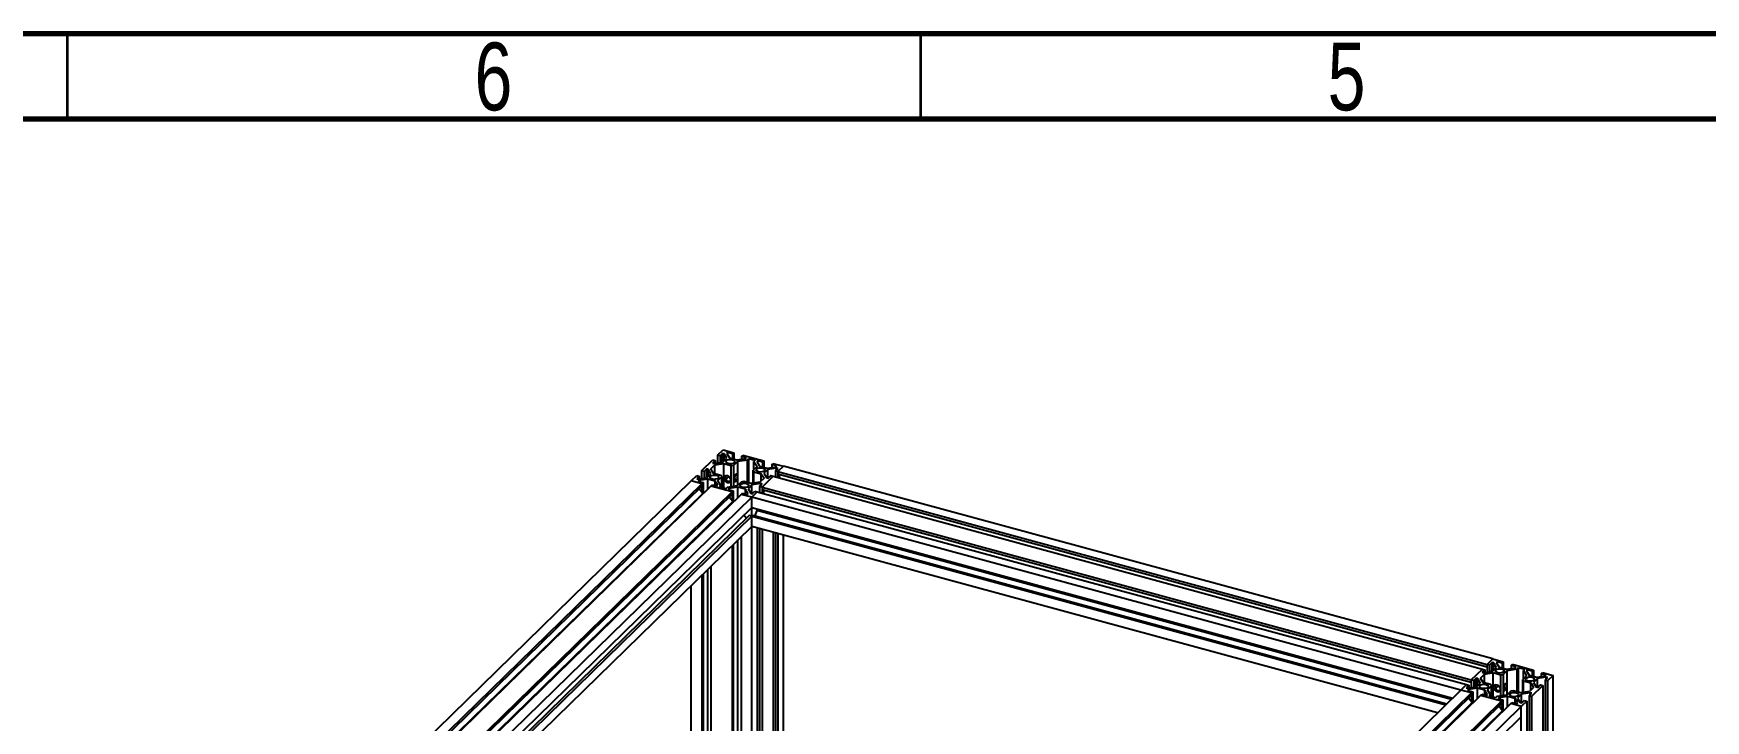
# Model space of a CAD drawing. Header units: millimetres. Extents: x 15 to 415, y 5 to 292.
# Drawn here: x 113 to 211, y 251.7 to 292 of the extents above; entities that cross this region are included whole.
import ezdxf

# ---------------------------------------------------------------- set-up
doc = ezdxf.new("R2010")
doc.units = ezdxf.units.MM
doc.styles.add('SLDTEXTSTYLE0', font='TXT', dxfattribs={"width": 0.75})

msp = doc.modelspace()

# ---------------------------------------------------------------- linework, layer by layer
at = {"color": 7, "linetype": 'Continuous', "lineweight": 70}
for p, q in [((15, 292), (415, 292)), ((20, 287), (410, 287))]:
    msp.add_line(p, q, dxfattribs=at)
at = {"color": 7, "linetype": 'Continuous', "lineweight": 35}
for p, q in [((115, 287), (115, 292)), ((165, 287), (165, 292))]:
    msp.add_line(p, q, dxfattribs=at)
at = {"color": 7, "linetype": 'Continuous', "lineweight": 25}
for p, q in [((153.0967, 267.2818), (153.4234, 267.6006)), ((153.4234, 267.6006), (154.0425, 267.4324)), ((152.1633, 266.3707), (152.8167, 267.0085)), ((152.6986, 266.4815), (152.9413, 266.7183)), ((152.9582, 266.97), (152.8056, 266.8211)), ((152.8056, 266.8211), (152.8941, 266.7971)), ((152.8167, 267.0085), (152.9582, 266.97)), ((152.8941, 266.7971), (153.4075, 266.8788)), ((152.9413, 266.7183), (153.4547, 266.8001)), ((152.9413, 266.1942), (152.9413, 266.7183)), ((152.9582, 266.97), (152.9582, 266.8073)), ((153.2382, 267.2433), (153.0967, 267.2818)), ((153.0967, 267.2818), (153.0967, 266.8293)), ((153.3907, 267.3922), (153.2382, 267.2433)), ((153.2382, 267.2433), (153.2382, 266.8519)), ((153.4792, 267.3682), (153.3907, 267.3922)), ((153.3907, 266.8762), (153.3907, 267.3922)), ((153.4075, 266.8788), (153.6379, 267.1037)), ((153.4547, 266.8001), (153.8914, 266.6814)), ((153.4547, 265.3559), (153.4547, 266.8001)), ((153.6379, 267.1037), (153.4792, 267.3682)), ((153.4792, 266.9488), (153.4792, 267.3682)), ((153.6787, 267.438), (153.632, 267.3925)), ((153.632, 267.3925), (153.7908, 267.1281)), ((153.9678, 267.3595), (153.6787, 267.438)), ((153.6787, 267.3148), (153.6787, 267.438)), ((153.7908, 267.1281), (154.2274, 267.0094)), ((153.8914, 266.6814), (154.0443, 266.7058)), ((153.8914, 265.4311), (153.8914, 266.6814)), ((154.0425, 267.4324), (153.9678, 267.3595)), ((153.9678, 267.3595), (153.9678, 267.08)), ((154.0425, 267.4324), (154.0425, 267.0597)), ((154.0443, 266.7058), (154.2747, 266.9307)), ((154.0443, 265.4554), (154.0443, 266.7058)), ((154.2274, 267.0094), (154.7408, 267.0911)), ((154.2747, 266.9307), (154.8514, 267.0225)), ((154.2747, 265.5181), (154.2747, 266.9307)), ((154.4984, 267.2153), (154.5731, 267.2881)), ((154.7875, 267.1367), (154.4984, 267.2153)), ((154.4984, 267.2153), (154.4984, 267.0525)), ((154.5731, 267.2881), (155.8113, 266.9516)), ((154.7408, 267.0911), (154.7875, 267.1367)), ((154.8514, 267.0225), (154.929, 267.0982)), ((154.8514, 265.6751), (154.8514, 267.0225)), ((154.929, 267.0982), (155.306, 266.9958)), ((154.929, 265.654), (154.929, 267.0982)), ((155.4067, 266.623), (155.1763, 266.3981)), ((155.306, 266.9958), (155.2284, 266.92)), ((155.2284, 266.92), (155.4067, 266.623)), ((155.2284, 266.449), (155.2284, 266.92)), ((155.4475, 266.9573), (155.4009, 266.9118)), ((155.4009, 266.9118), (155.5596, 266.6473)), ((155.7366, 266.8787), (155.4475, 266.9573)), ((155.4475, 266.834), (155.4475, 266.9573)), ((155.5596, 266.6473), (155.9963, 266.5287)), ((155.8113, 266.9516), (155.7366, 266.8787)), ((155.7366, 266.8787), (155.7366, 266.5992)), ((155.8113, 266.9516), (155.8113, 266.5789)), ((155.9963, 266.5287), (156.5097, 266.6104)), ((156.2673, 266.7345), (156.3419, 266.8074)), ((156.5564, 266.656), (156.2673, 266.7345)), ((156.2673, 266.7345), (156.2673, 266.5718)), ((156.3419, 266.8074), (156.961, 266.6392)), ((156.5097, 266.6104), (156.5564, 266.656)), ((156.961, 266.6392), (156.6343, 266.3203)), ((198.5287, 255.342), (156.961, 266.6392)), ((129.6219, 244.3697), (151.5566, 265.7786)), ((152.1757, 265.6103), (130.241, 244.2014)), ((151.5566, 265.7786), (151.8833, 266.0974)), ((152.1757, 265.6103), (151.5566, 265.7786)), ((152.0248, 266.059), (151.8722, 265.9101)), ((151.8722, 265.9101), (151.9607, 265.8861)), ((151.8833, 266.0974), (152.0248, 266.059)), ((151.9607, 265.8861), (152.4741, 265.9678)), ((152.0079, 265.8073), (151.9613, 265.7618)), ((151.9613, 265.7618), (152.2503, 265.6832)), ((152.5214, 265.8891), (152.0079, 265.8073)), ((152.0079, 265.7491), (152.0079, 265.8073)), ((152.0248, 266.059), (152.0248, 265.8963)), ((152.3048, 266.3323), (152.1633, 266.3707)), ((152.1633, 266.3707), (152.1633, 265.9183)), ((152.2503, 265.6832), (152.1757, 265.6103)), ((152.1757, 265.6103), (152.1757, 265.1073)), ((152.1757, 265.4732), (152.1757, 265.6103)), ((152.2503, 265.6832), (152.2503, 265.0414)), ((152.4573, 266.4812), (152.3048, 266.3323)), ((152.3048, 266.3323), (152.3048, 265.9408)), ((152.5458, 266.4571), (152.4573, 266.4812)), ((152.4573, 265.9651), (152.4573, 266.4812)), ((152.4741, 265.9678), (152.7045, 266.1927)), ((152.958, 265.7704), (152.5214, 265.8891)), ((152.5214, 265.2856), (152.5214, 265.8891)), ((152.7045, 266.1927), (152.5458, 266.4571)), ((152.5458, 266.0378), (152.5458, 266.4571)), ((152.8574, 266.217), (152.6986, 266.4815)), ((153.294, 266.0984), (152.8574, 266.217)), ((153.1167, 265.506), (152.958, 265.7704)), ((152.958, 265.4909), (152.958, 265.7704)), ((153.1109, 265.7947), (153.3413, 266.0196)), ((153.2892, 265.4977), (153.1109, 265.7947)), ((153.3413, 266.0196), (153.294, 266.0984)), ((153.3413, 265.3867), (153.3413, 266.0196)), ((154.4733, 265.712), (154.2429, 265.4871)), ((154.6262, 265.7363), (154.4733, 265.712)), ((155.0629, 265.6176), (154.6262, 265.7363)), ((155.5763, 265.6994), (155.0629, 265.6176)), ((155.6236, 265.6207), (155.1101, 265.5389)), ((155.1763, 266.3981), (155.2236, 266.3194)), ((155.1763, 265.6357), (155.1763, 266.3981)), ((155.2236, 266.3194), (155.6602, 266.2007)), ((155.2236, 265.6432), (155.2236, 266.3194)), ((155.5594, 265.4477), (155.712, 265.5966)), ((155.819, 265.9363), (155.5763, 265.6994)), ((155.712, 265.5966), (155.6236, 265.6207)), ((155.6236, 265.5103), (155.6236, 265.6207)), ((155.6602, 266.2007), (155.819, 265.9363)), ((155.6602, 265.7813), (155.6602, 266.2007)), ((156.3543, 266.047), (155.701, 265.4093)), ((156.0435, 266.4499), (155.8131, 266.225)), ((155.8131, 266.225), (155.9718, 265.9606)), ((155.9718, 265.9606), (156.0603, 265.9366)), ((156.5569, 266.5317), (156.0435, 266.4499)), ((156.0435, 265.9411), (156.0435, 266.4499)), ((156.0603, 265.9366), (156.2082, 266.0809)), ((156.2072, 266.0812), (156.2119, 266.0857)), ((156.2082, 266.0809), (156.2072, 266.0812)), ((156.2072, 266.0812), (156.2072, 266.08)), ((156.2119, 266.0857), (156.3543, 266.047)), ((156.3543, 266.047), (197.922, 254.7498)), ((156.4919, 266.359), (156.4966, 266.3636)), ((156.6343, 266.3203), (156.4919, 266.359)), ((156.4919, 266.359), (156.4919, 266.0096)), ((156.4966, 266.3636), (156.4975, 266.3633)), ((156.4975, 266.3633), (156.6454, 266.5076)), ((156.6454, 266.5076), (156.5569, 266.5317)), ((156.5569, 266.4213), (156.5569, 266.5317)), ((156.6343, 266.3203), (156.6343, 265.9709)), ((156.6343, 266.3203), (198.202, 255.0231)), ((156.6343, 266.3203), (156.6343, 266.1832)), ((156.6343, 266.1832), (198.202, 254.886)), ((156.753, 266.1509), (156.6842, 265.9574)), ((152.1757, 265.4732), (130.241, 244.0643)), ((130.4305, 243.7792), (152.2227, 265.049)), ((152.7063, 265.4661), (130.7716, 244.0572)), ((153.9445, 265.1296), (132.0098, 243.7207)), ((153.9445, 264.9924), (132.0098, 243.5835)), ((154.4752, 264.9854), (132.5405, 243.5765)), ((133.1596, 243.4082), (155.0943, 264.8171)), ((152.2227, 265.049), (152.0106, 265.3121)), ((152.2667, 265.037), (152.2227, 265.049)), ((152.7063, 265.4661), (152.781, 265.539)), ((153.9445, 265.1296), (152.7063, 265.4661)), ((152.781, 265.539), (153.0701, 265.4604)), ((153.0701, 265.4604), (153.1167, 265.506)), ((153.2116, 265.422), (153.2892, 265.4977)), ((153.5886, 265.3195), (153.2116, 265.422)), ((153.2892, 265.4009), (153.2892, 265.4977)), ((153.6662, 265.3952), (153.5886, 265.3195)), ((154.2429, 265.4871), (153.6662, 265.3952)), ((153.7768, 265.3266), (153.7301, 265.281)), ((153.7301, 265.281), (154.0192, 265.2025)), ((154.2902, 265.4083), (153.7768, 265.3266)), ((153.7768, 265.2684), (153.7768, 265.3266)), ((153.9915, 264.5682), (153.7795, 264.8314)), ((154.0192, 265.2025), (153.9445, 265.1296)), ((153.9445, 265.1296), (153.9445, 264.6266)), ((153.9445, 264.9924), (153.9445, 265.1296)), ((154.0192, 265.2025), (154.0192, 264.5607)), ((154.7268, 265.2897), (154.2902, 265.4083)), ((154.2902, 264.8048), (154.2902, 265.4083)), ((154.4752, 264.9854), (154.5498, 265.0583)), ((155.0943, 264.8171), (154.4752, 264.9854)), ((154.5498, 265.0583), (154.8389, 264.9797)), ((154.8856, 265.0252), (154.7268, 265.2897)), ((154.7268, 265.0101), (154.7268, 265.2897)), ((154.8389, 264.9797), (154.8856, 265.0252)), ((155.1101, 265.5389), (154.8797, 265.314)), ((154.8797, 265.314), (155.0384, 265.0496)), ((155.0384, 265.0496), (155.1269, 265.0255)), ((155.4209, 265.136), (155.0943, 264.8171)), ((155.0943, 237.4468), (155.0943, 264.8171)), ((155.0943, 264.2171), (155.0943, 264.8171)), ((196.6619, 253.5199), (155.0943, 264.8171)), ((155.1101, 265.0301), (155.1101, 265.5389)), ((155.1269, 265.0255), (155.2794, 265.1744)), ((155.2794, 265.1744), (155.4209, 265.136)), ((155.4209, 265.136), (196.9886, 253.8388)), ((155.701, 265.4093), (155.5594, 265.4477)), ((155.5594, 265.4477), (155.5594, 265.0983)), ((155.701, 265.4093), (155.701, 265.0599)), ((155.701, 265.4093), (197.2686, 254.1121)), ((155.701, 265.4093), (155.701, 265.2721)), ((155.701, 265.2721), (197.2686, 253.9749)), ((155.8196, 265.2399), (155.7508, 265.0463)), ((132.1993, 243.2984), (153.9915, 264.5682)), ((155.0943, 264.2171), (133.6404, 243.2775)), ((154.9527, 263.7413), (133.9111, 243.2039)), ((155.0943, 263.7028), (134.0526, 243.1655)), ((154.0355, 264.5563), (153.9915, 264.5682)), ((154.7877, 263.5802), (154.6354, 263.7692)), ((155.0943, 263.7028), (154.9527, 263.7413)), ((155.0943, 264.2171), (196.181, 253.0506)), ((155.1689, 263.7757), (155.0943, 263.7028)), ((155.0943, 263.1028), (155.0943, 263.7028)), ((155.0943, 263.7028), (195.7689, 252.6483)), ((155.1689, 263.7757), (195.8436, 252.7212)), ((155.3929, 264.0399), (155.2875, 263.7434)), ((155.3929, 264.1359), (155.3929, 264.0399)), ((196.1041, 252.9755), (155.3929, 264.0399)), ((134.5334, 243.0348), (155.0943, 263.1028)), ((195.288, 252.179), (155.0943, 263.1028)), ((155.4209, 263.014), (155.4209, 237.358)), ((155.5594, 262.9764), (155.5594, 237.3204)), ((155.701, 262.9379), (155.701, 237.2819)), ((156.3543, 262.7603), (156.3543, 237.1044)), ((156.4919, 262.7229), (156.4919, 237.067)), ((156.6343, 262.6842), (156.6343, 237.0283)), ((153.9445, 261.9806), (153.9445, 237.7593)), ((154.0192, 262.0535), (154.0192, 237.739)), ((154.2902, 237.6653), (154.2902, 262.318)), ((154.4752, 262.4985), (154.4752, 237.6151)), ((156.961, 236.9395), (156.961, 262.5954)), ((152.7063, 260.7721), (152.7063, 238.0958)), ((152.1757, 260.2542), (152.1757, 238.24)), ((152.2503, 260.327), (152.2503, 238.2197)), ((152.5214, 238.1461), (152.5214, 260.5916)), ((151.5566, 238.4083), (151.5566, 259.6499)), ((198.202, 255.0231), (198.5287, 255.342)), ((198.3435, 254.9846), (198.202, 255.0231)), ((198.202, 255.0231), (198.202, 254.5707)), ((198.202, 255.0231), (198.202, 254.886)), ((198.496, 255.1335), (198.3435, 254.9846)), ((198.3435, 254.9846), (198.3435, 254.5932)), ((198.5845, 255.1095), (198.496, 255.1335)), ((198.496, 254.6175), (198.496, 255.1335)), ((198.5128, 254.6202), (198.7432, 254.8451)), ((198.5287, 255.342), (199.1478, 255.1737)), ((198.7432, 254.8451), (198.5845, 255.1095)), ((198.5845, 254.6901), (198.5845, 255.1095)), ((198.784, 255.1794), (198.7374, 255.1338)), ((198.7374, 255.1338), (198.8961, 254.8694)), ((199.0731, 255.1008), (198.784, 255.1794)), ((198.784, 255.0561), (198.784, 255.1794)), ((198.8961, 254.8694), (199.3327, 254.7507)), ((199.1478, 255.1737), (199.0731, 255.1008)), ((199.0731, 255.1008), (199.0731, 254.8213)), ((199.1478, 255.1737), (199.1478, 254.801)), ((199.3327, 254.7507), (199.8462, 254.8325)), ((199.6038, 254.9566), (199.6784, 255.0295)), ((199.8928, 254.878), (199.6038, 254.9566)), ((199.6038, 254.9566), (199.6038, 254.7939)), ((199.6784, 255.0295), (200.9166, 254.693)), ((199.8462, 254.8325), (199.8928, 254.878)), ((199.9567, 254.7638), (200.0343, 254.8396)), ((200.0343, 254.8396), (200.4114, 254.7371)), ((200.0343, 253.3954), (200.0343, 254.8396)), ((196.6619, 253.5199), (196.9886, 253.8388)), ((196.9886, 253.8388), (197.1301, 253.8003)), ((197.2686, 254.1121), (197.922, 254.7498)), ((197.4101, 254.0736), (197.2686, 254.1121)), ((197.2686, 254.1121), (197.2686, 253.6597)), ((197.2686, 254.1121), (197.2686, 253.9749)), ((197.5627, 254.2225), (197.4101, 254.0736)), ((197.4101, 254.0736), (197.4101, 253.6822)), ((197.6511, 254.1985), (197.5627, 254.2225)), ((197.5627, 253.7065), (197.5627, 254.2225)), ((197.5794, 253.7091), (197.8098, 253.934)), ((197.8098, 253.934), (197.6511, 254.1985)), ((197.6511, 253.7791), (197.6511, 254.1985)), ((197.804, 254.2228), (198.0466, 254.4597)), ((197.9627, 253.9584), (197.804, 254.2228)), ((198.0635, 254.7113), (197.9109, 254.5624)), ((197.9109, 254.5624), (197.9994, 254.5384)), ((197.922, 254.7498), (198.0635, 254.7113)), ((198.3994, 253.8397), (197.9627, 253.9584)), ((197.9994, 254.5384), (198.5128, 254.6202)), ((198.0466, 254.4597), (198.5601, 254.5414)), ((198.0466, 253.9356), (198.0466, 254.4597)), ((198.0635, 254.7113), (198.0635, 254.5486)), ((198.4466, 253.761), (198.3994, 253.8397)), ((198.5601, 254.5414), (198.9967, 254.4228)), ((198.5601, 253.0972), (198.5601, 254.5414)), ((198.9967, 254.4228), (199.1496, 254.4471)), ((198.9967, 253.1724), (198.9967, 254.4228)), ((199.1496, 254.4471), (199.38, 254.672)), ((199.1496, 253.1968), (199.1496, 254.4471)), ((199.38, 254.672), (199.9567, 254.7638)), ((199.38, 253.2594), (199.38, 254.672)), ((199.9567, 253.4164), (199.9567, 254.7638)), ((200.5121, 254.3643), (200.2816, 254.1394)), ((200.2816, 254.1394), (200.3289, 254.0607)), ((200.2816, 253.377), (200.2816, 254.1394)), ((200.3289, 254.0607), (200.7656, 253.942)), ((200.3289, 253.3846), (200.3289, 254.0607)), ((200.4114, 254.7371), (200.3338, 254.6614)), ((200.3338, 254.6614), (200.5121, 254.3643)), ((200.3338, 254.1903), (200.3338, 254.6614)), ((200.5529, 254.6987), (200.5062, 254.6531)), ((200.5062, 254.6531), (200.6649, 254.3887)), ((200.8419, 254.6201), (200.5529, 254.6987)), ((200.5529, 254.5754), (200.5529, 254.6987)), ((200.6649, 254.3887), (201.1016, 254.27)), ((200.7656, 253.942), (200.9243, 253.6776)), ((200.7656, 253.5227), (200.7656, 253.942)), ((200.9166, 254.693), (200.8419, 254.6201)), ((200.8419, 254.6201), (200.8419, 254.3406)), ((200.9166, 254.693), (200.9166, 254.3203)), ((201.1488, 254.1913), (200.9184, 253.9664)), ((200.9184, 253.9664), (201.0772, 253.7019)), ((201.1016, 254.27), (201.615, 254.3518)), ((201.6623, 254.273), (201.1488, 254.1913)), ((201.1488, 253.6825), (201.1488, 254.1913)), ((201.1656, 253.6779), (201.3135, 253.8222)), ((201.3125, 253.8225), (201.3172, 253.827)), ((201.3135, 253.8222), (201.3125, 253.8225)), ((201.3125, 253.8225), (201.3125, 253.8213)), ((201.3172, 253.827), (201.4597, 253.7883)), ((201.3726, 254.4759), (201.4473, 254.5487)), ((201.6617, 254.3973), (201.3726, 254.4759)), ((201.3726, 254.4759), (201.3726, 254.3132)), ((201.4473, 254.5487), (202.0664, 254.3805)), ((201.5972, 254.1004), (201.6019, 254.1049)), ((201.7397, 254.0616), (201.5972, 254.1004)), ((201.5972, 254.1004), (201.5972, 202.6703)), ((201.6019, 254.1049), (201.6028, 254.1047)), ((201.6028, 254.1047), (201.7507, 254.249)), ((201.615, 254.3518), (201.6617, 254.3973)), ((201.7507, 254.249), (201.6623, 254.273)), ((201.6623, 254.1627), (201.6623, 254.273)), ((202.0664, 254.3805), (201.7397, 254.0616)), ((201.7397, 254.0616), (201.7397, 202.6316)), ((202.0664, 202.9505), (202.0664, 254.3805)), ((174.7272, 232.111), (196.6619, 253.5199)), ((197.281, 253.3517), (175.3463, 231.9427)), ((197.281, 253.2145), (175.3463, 231.8056)), ((197.8116, 253.2074), (175.877, 231.7985)), ((199.0498, 252.8709), (177.1151, 231.462)), ((197.281, 253.3517), (196.6619, 253.5199)), ((197.1301, 253.8003), (196.9776, 253.6514)), ((196.9776, 253.6514), (197.066, 253.6274)), ((197.066, 253.6274), (197.5794, 253.7091)), ((197.1133, 253.5487), (197.0666, 253.5031)), ((197.0666, 253.5031), (197.3557, 253.4245)), ((197.6267, 253.6304), (197.1133, 253.5487)), ((197.1133, 253.4904), (197.1133, 253.5487)), ((197.328, 252.7903), (197.116, 253.0534)), ((197.1301, 253.8003), (197.1301, 253.6376)), ((197.3557, 253.4245), (197.281, 253.3517)), ((197.281, 253.3517), (197.281, 252.8486)), ((197.281, 253.2145), (197.281, 253.3517)), ((197.3557, 253.4245), (197.3557, 252.7828)), ((198.0633, 253.5117), (197.6267, 253.6304)), ((197.6267, 253.0269), (197.6267, 253.6304)), ((197.8116, 253.2074), (197.8863, 253.2803)), ((199.0498, 252.8709), (197.8116, 253.2074)), ((197.8863, 253.2803), (198.1754, 253.2018)), ((198.2221, 253.2473), (198.0633, 253.5117)), ((198.0633, 253.2322), (198.0633, 253.5117)), ((198.1754, 253.2018), (198.2221, 253.2473)), ((198.2162, 253.5361), (198.4466, 253.761)), ((198.3945, 253.239), (198.2162, 253.5361)), ((198.3169, 253.1633), (198.3945, 253.239)), ((198.6939, 253.0608), (198.3169, 253.1633)), ((198.3945, 253.1422), (198.3945, 253.239)), ((198.4466, 253.128), (198.4466, 253.761)), ((198.7715, 253.1366), (198.6939, 253.0608)), ((199.3483, 253.2284), (198.7715, 253.1366)), ((198.8821, 253.0679), (198.8354, 253.0224)), ((198.8354, 253.0224), (199.1245, 252.9438)), ((199.3955, 253.1497), (198.8821, 253.0679)), ((198.8821, 253.0097), (198.8821, 253.0679)), ((199.1245, 252.9438), (199.0498, 252.8709)), ((199.0498, 252.8709), (199.0498, 252.3679)), ((199.0498, 252.7338), (199.0498, 252.8709)), ((199.1245, 252.9438), (199.1245, 252.3021)), ((199.5787, 253.4533), (199.3483, 253.2284)), ((199.8322, 253.031), (199.3955, 253.1497)), ((199.3955, 252.5462), (199.3955, 253.1497)), ((199.7315, 253.4777), (199.5787, 253.4533)), ((200.1682, 253.359), (199.7315, 253.4777)), ((199.9909, 252.7666), (199.8322, 253.031)), ((199.8322, 252.7515), (199.8322, 253.031)), ((200.2155, 253.2802), (199.985, 253.0554)), ((199.985, 253.0554), (200.1438, 252.7909)), ((200.6816, 253.4407), (200.1682, 253.359)), ((200.5263, 252.8773), (200.1996, 252.5585)), ((200.7289, 253.362), (200.2155, 253.2802)), ((200.2155, 252.7714), (200.2155, 253.2802)), ((200.2322, 252.7669), (200.3848, 252.9158)), ((200.3848, 252.9158), (200.5263, 252.8773)), ((200.5263, 252.8773), (200.5263, 201.4473)), ((200.6648, 253.1891), (200.8173, 253.338)), ((200.8063, 253.1506), (200.6648, 253.1891)), ((200.6648, 253.1891), (200.6648, 201.759)), ((200.9243, 253.6776), (200.6816, 253.4407)), ((200.8173, 253.338), (200.7289, 253.362)), ((200.7289, 253.2516), (200.7289, 253.362)), ((201.4597, 253.7883), (200.8063, 253.1506)), ((200.8063, 253.1506), (200.8063, 201.7206)), ((201.0772, 253.7019), (201.1656, 253.6779)), ((201.4597, 253.7883), (201.4597, 202.3583)), ((175.5358, 231.5205), (197.328, 252.7903)), ((199.0498, 252.7338), (177.1151, 231.3249)), ((177.3047, 231.0398), (199.0968, 252.3096)), ((199.5805, 252.7267), (177.6458, 231.3178)), ((178.2649, 231.1495), (200.1996, 252.5585)), ((200.1996, 251.9584), (178.2649, 230.5495)), ((197.372, 252.7783), (197.328, 252.7903)), ((199.0968, 252.3096), (198.8848, 252.5727)), ((199.1408, 252.2976), (199.0968, 252.3096)), ((199.5805, 252.7267), (199.6552, 252.7996)), ((200.1996, 252.5585), (199.5805, 252.7267)), ((199.6552, 252.7996), (199.9442, 252.721)), ((199.9442, 252.721), (199.9909, 252.7666)), ((200.1438, 252.7909), (200.2322, 252.7669)), ((200.1996, 201.1284), (200.1996, 252.5585)), ((200.1996, 251.9584), (200.1996, 252.5585))]:
    msp.add_line(p, q, dxfattribs=at)
at = {"color": 7, "linetype": 'Continuous', "lineweight": 25, "flags": 128}
for points in [[(153.9578, 267.0186), (154.0335, 266.987), (154.0799, 266.9428), (154.09, 266.8928), (154.0622, 266.8447), (154.0007, 266.8056), (153.9149, 266.7817), (153.8179, 266.7765), (153.7244, 266.7909), (153.6487, 266.8225), (153.6022, 266.8667), (153.5922, 266.9167), (153.62, 266.9648), (153.6815, 267.0038), (153.7672, 267.0278), (153.8643, 267.0329), (153.9578, 267.0186)], [(153.0244, 266.1076), (153.1001, 266.0759), (153.1465, 266.0318), (153.1566, 265.9818), (153.1288, 265.9336), (153.0673, 265.8946), (152.9815, 265.8707), (152.8845, 265.8655), (152.791, 265.8798), (152.7153, 265.9115), (152.6688, 265.9557), (152.6588, 266.0057), (152.6866, 266.0538), (152.7481, 266.0928), (152.8338, 266.1167), (152.9309, 266.1219), (153.0244, 266.1076)], [(153.6731, 265.6907), (153.7492, 265.6847), (153.8138, 265.709), (153.8569, 265.7598), (153.8721, 265.8295), (153.8569, 265.9074), (153.8138, 265.9817), (153.7492, 266.0411), (153.6731, 266.0765), (153.5969, 266.0825), (153.5324, 266.0582), (153.4892, 266.0074), (153.4741, 265.9377), (153.4892, 265.8598), (153.5324, 265.7855), (153.5969, 265.7261), (153.6731, 265.6907)], [(154.1595, 265.7682), (154.1997, 265.8221), (154.2337, 265.8971), (154.2565, 265.9819), (154.2645, 266.0635), (154.2565, 266.1295), (154.2337, 266.1699), (154.1997, 266.1784), (154.1595, 266.1539), (154.1193, 266.1), (154.0852, 266.0249), (154.0625, 265.9402), (154.0545, 265.8586), (154.0625, 265.7926), (154.0852, 265.7522), (154.1193, 265.7436), (154.1595, 265.7682)], [(154.0809, 266.0122), (154.0852, 266.0127), (154.1246, 266.0231)], [(154.7932, 265.6269), (154.8689, 265.5952), (154.9154, 265.551), (154.9255, 265.5011), (154.8976, 265.4529), (154.8362, 265.4139), (154.7504, 265.39), (154.6533, 265.3848), (154.5599, 265.3991), (154.4841, 265.4308), (154.4377, 265.475), (154.4276, 265.5249), (154.4554, 265.5731), (154.5169, 265.6121), (154.6027, 265.636), (154.6997, 265.6412), (154.7932, 265.6269)], [(155.7266, 266.5379), (155.8023, 266.5062), (155.8488, 266.462), (155.8588, 266.4121), (155.831, 266.3639), (155.7695, 266.3249), (155.6838, 266.301), (155.5867, 266.2958), (155.4932, 266.3101), (155.4175, 266.3418), (155.3711, 266.386), (155.361, 266.4359), (155.3888, 266.4841), (155.4503, 266.5231), (155.5361, 266.547), (155.6331, 266.5522), (155.7266, 266.5379)], [(198.1297, 253.8489), (198.2054, 253.8173), (198.2519, 253.7731), (198.2619, 253.7231), (198.2341, 253.675), (198.1726, 253.636), (198.0869, 253.612), (197.9898, 253.6069), (197.8963, 253.6212), (197.8206, 253.6529), (197.7742, 253.697), (197.7641, 253.747), (197.7919, 253.7952), (197.8534, 253.8342), (197.9392, 253.8581), (198.0362, 253.8633), (198.1297, 253.8489)], [(198.7784, 253.4321), (198.8545, 253.4261), (198.9191, 253.4503), (198.9622, 253.5012), (198.9774, 253.5708), (198.9622, 253.6488), (198.9191, 253.7231), (198.8545, 253.7824), (198.7784, 253.8178), (198.7022, 253.8238), (198.6377, 253.7995), (198.5945, 253.7487), (198.5794, 253.679), (198.5945, 253.6011), (198.6377, 253.5268), (198.7022, 253.4674), (198.7784, 253.4321)], [(199.0631, 254.76), (199.1388, 254.7283), (199.1853, 254.6841), (199.1953, 254.6341), (199.1675, 254.586), (199.106, 254.547), (199.0203, 254.5231), (198.9232, 254.5179), (198.8297, 254.5322), (198.754, 254.5639), (198.7076, 254.608), (198.6975, 254.658), (198.7253, 254.7062), (198.7868, 254.7452), (198.8726, 254.7691), (198.9696, 254.7743), (199.0631, 254.76)], [(199.2648, 253.5095), (199.305, 253.5634), (199.339, 253.6385), (199.3618, 253.7233), (199.3698, 253.8049), (199.3618, 253.8709), (199.339, 253.9112), (199.305, 253.9198), (199.2648, 253.8952), (199.2246, 253.8413), (199.1905, 253.7663), (199.1678, 253.6815), (199.1598, 253.5999), (199.1678, 253.5339), (199.1905, 253.4935), (199.2246, 253.485), (199.2648, 253.5095)], [(200.8319, 254.2792), (200.9076, 254.2476), (200.9541, 254.2034), (200.9642, 254.1534), (200.9363, 254.1053), (200.8749, 254.0663), (200.7891, 254.0423), (200.6921, 254.0371), (200.5986, 254.0515), (200.5228, 254.0831), (200.4764, 254.1273), (200.4663, 254.1773), (200.4941, 254.2254), (200.5556, 254.2644), (200.6414, 254.2884), (200.7384, 254.2936), (200.8319, 254.2792)], [(199.1862, 253.7535), (199.1906, 253.754), (199.2299, 253.7645)], [(199.8985, 253.3682), (199.9743, 253.3365), (200.0207, 253.2924), (200.0308, 253.2424), (200.003, 253.1942), (199.9415, 253.1552), (199.8557, 253.1313), (199.7587, 253.1261), (199.6652, 253.1405), (199.5894, 253.1721), (199.543, 253.2163), (199.5329, 253.2663), (199.5607, 253.3144), (199.6222, 253.3534), (199.708, 253.3773), (199.805, 253.3825), (199.8985, 253.3682)]]:
    msp.add_lwpolyline(points, dxfattribs=at)
at = {"color": 7, "linetype": 'Continuous', "lineweight": 25}
for centre in [(153.1921, 266.2113), (198.2974, 253.9527)]:
    msp.add_arc(centre, 0.4289, 324.778708, 342.588158, dxfattribs=at)
for centre, start_param, end_param in [((153.8411, 266.0476), 2.615539, 3.651773), ((153.8411, 266.0476), 5.4593433, 6.3144238), ((198.9464, 253.7889), 5.4593433, 6.3144238), ((198.9464, 253.7889), 2.615539, 3.651773)]:
    msp.add_ellipse(centre, major_axis=(0.3003, 0.0779), ratio=0.6092359, start_param=start_param, end_param=end_param, dxfattribs=at)
for points, knots in [([(153.5926, 265.8841), (153.5921, 265.8839), (153.5897, 265.8827), (153.5989, 265.8937), (153.6202, 265.9153), (153.654, 265.9471), (153.7038, 265.9925), (153.7432, 266.0282), (153.7655, 266.0496), (153.7672, 266.0513)], [0, 0, 0, 0, 0.0453931, 0.2296724, 0.3684742, 0.5487425, 0.7282071, 0.9790561, 1, 1, 1, 1]), ([(153.8593, 265.7669), (153.849, 265.7601), (153.8212, 265.7418), (153.7731, 265.7336), (153.7193, 265.739), (153.6716, 265.7635), (153.6286, 265.8124), (153.6098, 265.8587), (153.6028, 265.888), (153.6022, 265.8902)], [0, 0, 0, 0, 0.1020148, 0.2753638, 0.4059326, 0.5755085, 0.7443283, 0.9802983, 1, 1, 1, 1]), ([(154.0799, 265.9663), (154.0817, 265.9584), (154.0891, 265.9251), (154.0936, 265.8737), (154.0847, 265.8235), (154.0697, 265.8045), (154.0636, 265.7968)], [0, 0, 0, 0, 0.1185746, 0.4974932, 0.7942655, 1, 1, 1, 1]), ([(198.6979, 253.6255), (198.6974, 253.6252), (198.695, 253.624), (198.7042, 253.635), (198.7255, 253.6567), (198.7593, 253.6885), (198.8092, 253.7338), (198.8485, 253.7695), (198.8708, 253.791), (198.8726, 253.7926)], [0, 0, 0, 0, 0.04539312, 0.22967245, 0.36847415, 0.5487425, 0.72820714, 0.97905607, 1, 1, 1, 1]), ([(198.9646, 253.5082), (198.9543, 253.5014), (198.9266, 253.4832), (198.8784, 253.4749), (198.8246, 253.4803), (198.7769, 253.5048), (198.7339, 253.5537), (198.7152, 253.6), (198.7081, 253.6293), (198.7076, 253.6316)], [0, 0, 0, 0, 0.1020148, 0.2753638, 0.4059326, 0.5755085, 0.7443283, 0.9802983, 1, 1, 1, 1]), ([(199.1853, 253.7076), (199.187, 253.6997), (199.1944, 253.6664), (199.199, 253.615), (199.19, 253.5648), (199.1751, 253.5459), (199.169, 253.5381)], [0, 0, 0, 0, 0.11857457, 0.49749322, 0.79426548, 1, 1, 1, 1])]:
    msp.add_open_spline(points, degree=3, knots=knots, dxfattribs=at)

# ---------------------------------------------------------------- texts
at = {"color": 7, "linetype": 'Continuous', "lineweight": 0, "char_height": 3.9688, "attachment_point": 2, "style": 'SLDTEXTSTYLE0'}
for s, insert in [('6', (139.96, 291.4644)), ('5', (189.96, 291.4644))]:
    msp.add_mtext(s, dxfattribs=dict(at, insert=insert))

doc.saveas('drawing.dxf')
